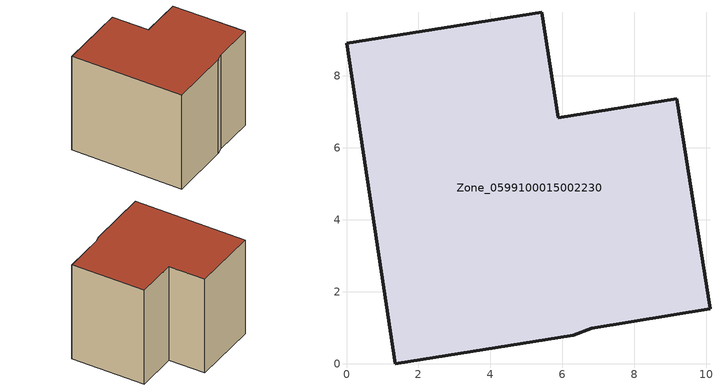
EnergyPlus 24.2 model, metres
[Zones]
Zone_0599100015002230
 floor ground (C_G): 1.36,0 0,8.9 5.42,9.76 5.88,6.83 9.17,7.36 10.1,1.52 6.81,0.98 6.3,0.79 z0.83
 wall outside (C_F): 5.88,6.83 5.42,9.76 0,8.9 1.36,0 6.3,0.79 6.81,0.98 10.1,1.52 9.17,7.36 5.88,6.83 z0.83:8.91
 roof outside (C_R): 10.1,1.52 9.17,7.36 5.88,6.83 5.42,9.76 0,8.9 1.36,0 6.3,0.79 6.81,0.98 z8.91
[BUILDING]
Pand.0599100015002230: North Axis=0; Terrain=City; Loads Convergence Tolerance Value=0.04; Temperature Convergence Tolerance Value=0.4; Solar Distribution=FullExterior; Maximum Number of Warmup Days=25; Minimum Number of Warmup Days=1
[Site:Location]
Rotterdam.The.Hague.AP_ZH_NLD Design_Conditions: Latitude=51.96; Longitude=4.45; Time Zone=1; Elevation=-4.5
[SITE:GROUNDTEMPERATURE:BUILDINGSURFACE]
18, 18, 18, 18, 18, 18, 18, 18, 18, 18, 18, 18
[MATERIAL] Thermal Absorptance=0.9; Solar Absorptance=0.7; Visible Absorptance=0.7
Name | Roughness | Thickness | Conductivity | Density | Specific Heat
G.TC.1975-1991 | MediumSmooth | 0.15 | 0.288461 | 540 | 1210
F.TC.1975-1991 | Rough | 0.3 | 0.230769 | 1920 | 840
R.TC.1975-1991 | MediumRough | 0.2 | 0.153846 | 1500 | 1000
[CONSTRUCTION]
C_G: G.TC.1975-1991
C_F: F.TC.1975-1991
C_R: R.TC.1975-1991
[ZONE]
Zone_0599100015002230: Type=1; Multiplier=1; Ceiling Height=Autocalculate; Volume=Autocalculate; Floor Area=autocalculate; Part of Total Floor Area=Yes
[ZONEINFILTRATION:DESIGNFLOWRATE]
Infil_Zone_0599100015002230: Zone or ZoneList or Space or SpaceList=Zone_0599100015002230; Schedule=AlwaysOn; Design Flow Rate Calculation Method=Flow/Area; Flow Rate per Floor Area=0.003; Constant Term Coefficient=1; Temperature Term Coefficient=0; Velocity Term Coefficient=0; Velocity Squared Term Coefficient=0
[HVACTEMPLATE:ZONE:IDEALLOADSAIRSYSTEM]
Zone_0599100015002230: Maximum Heating Supply Air Temperature=50; Minimum Cooling Supply Air Temperature=13; Maximum Heating Supply Air Humidity Ratio=0.0156; Minimum Cooling Supply Air Humidity Ratio=0.0077; Heating Limit=NoLimit; Cooling Limit=NoLimit; Dehumidification Control Type=ConstantSensibleHeatRatio; Cooling Sensible Heat Ratio=0.7; Dehumidification Setpoint=60; Humidification Control Type=None; Humidification Setpoint=30; Outdoor Air Method=None; Outdoor Air Flow Rate per Person=0.00944; Outdoor Air Flow Rate per Zone Floor Area=0; Outdoor Air Flow Rate per Zone=0; Demand Controlled Ventilation Type=None; Outdoor Air Economizer Type=NoEconomizer; Heat Recovery Type=None; Sensible Heat Recovery Effectiveness=0.7; Latent Heat Recovery Effectiveness=0.65
[ZONECONTROL:THERMOSTAT]
ThermostatControl_Zone_0599100015002230: Zone or ZoneList=Zone_0599100015002230; Control Type Schedule=DualSetpointControlType; Control 1=Thermostat_Zone_0599100015002230; Temperature Difference Between Cutout And Setpoint=0
[THERMOSTATSETPOINT:DUALSETPOINT]
Thermostat_Zone_0599100015002230: Heating Setpoint Temperature Schedule=HeatingSetpoint_Zone_0599100015002230; Cooling Setpoint Temperature Schedule=CoolingSetpoint_Zone_0599100015002230
[SCHEDULE:COMPACT]
HeatingSetpoint_Zone_0599100015002230: Through: 12/31, For: AllDays, Until: 24:00, 21
CoolingSetpoint_Zone_0599100015002230: Through: 12/31, For: AllDays, Until: 24:00, 24
DualSetpointControlType: Through: 12/31, For: AllDays, Until: 24:00, 4
AlwaysOn: Through: 12/31, For: AllDays, Until: 24:00, 1
